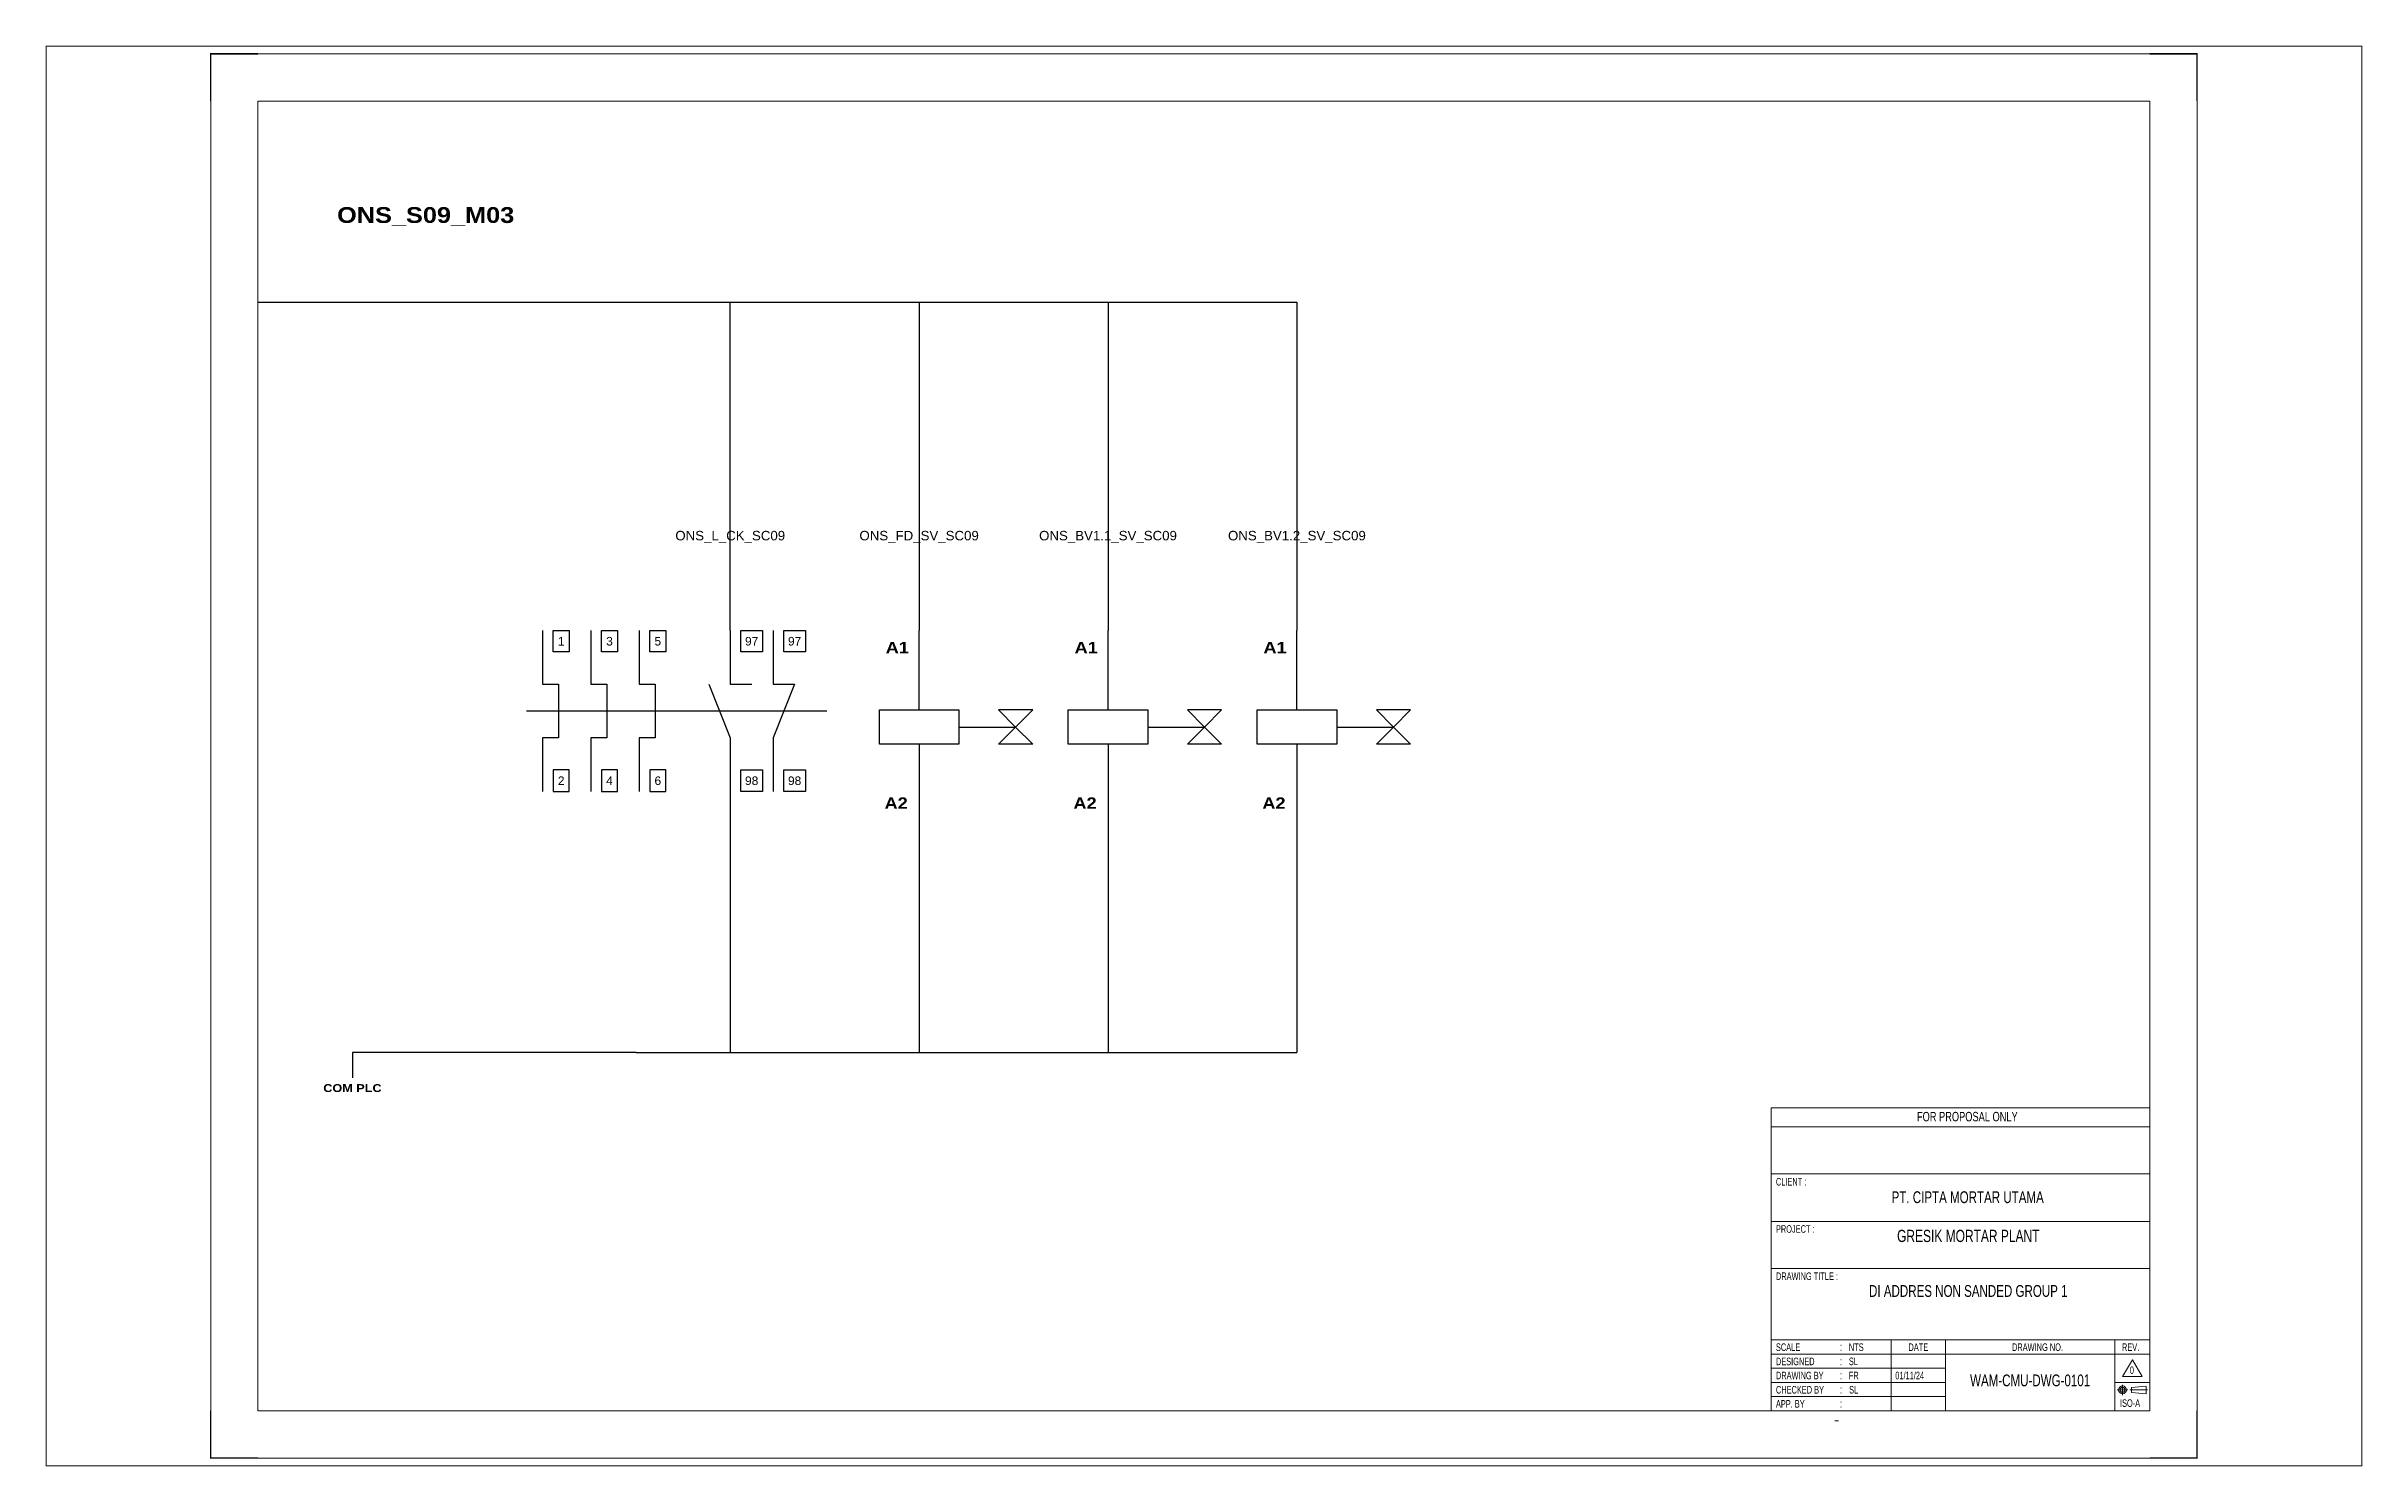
# Paper-space layout 'ONS_S09_M03' of a CAD drawing. Header units: centimetres. Extents: x 0 to 287, y 0 to 176.
# The model-space entities are those that its viewports show. They can reach past a viewport. Long polylines and large blocks are cut down to what shows.
import ezdxf
from ezdxf.enums import TextEntityAlignment as Align

# ---------------------------------------------------------------- set-up
doc = ezdxf.new("R2010")
doc.units = ezdxf.units.CM
doc.header["$MEASUREMENT"] = 0
doc.linetypes.add('CENTER', pattern=[2, 1.25, -0.25, 0.25, -0.25])
for name, color, linetype in [('1', 7, 'Continuous'), ('Etiket-Line-L', 7, 'Continuous'), ('EtIket-Line-S', 2, 'Continuous'), ('Etiket-Text-List0', 2, 'Continuous'), ('Etiket-Text-List1', 3, 'Continuous'), ('Etiket-Text-List2', 1, 'Continuous')]:
    doc.layers.add(name, color=color, linetype=linetype)
for name, color, linetype, lineweight in [('Center_line', 2, 'CENTER', 5), ('Etiket', 7, 'Continuous', 5), ('Object', 4, 'Continuous', 25)]:
    doc.layers.add(name, color=color, linetype=linetype, lineweight=lineweight)
doc.styles.add('Bold', font='ariblk.ttf', dxfattribs={"height": 25.4})
doc.styles.add('DIM', font='romans', dxfattribs={"height": 6.096})
doc.styles.get("Standard").update_dxf_attribs({"font": 'arial.ttf'})

# ---------------------------------------------------------------- blocks, each defined once
blk = doc.blocks.new('x5 Out Line')
at = {"const_width": 0.3}
for points in [[(9.65, 286.71), (0, 286.71), (0, 277.06)], [(405.45, 277.06), (405.45, 286.71), (395.8, 286.71)], [(0, 9.65), (0, 0), (9.65, 0)], [(405.45, 9.65), (405.45, 0), (395.8, 0)]]:
    blk.add_lwpolyline(points, dxfattribs=at)
at = {"lineweight": 15}
blk.add_lwpolyline([(395.8, 9.65), (395.8, 277.06), (9.65, 277.06), (9.65, 9.65)], close=True, dxfattribs=at)
at = {"layer": 'EtIket-Line-S', "lineweight": 9, "ltscale": 0.5}
blk.add_lwpolyline([(0, 0), (405.45, 0), (405.45, 286.71), (0, 286.71)], close=True, dxfattribs=at)
blk = doc.blocks.new('A$C6CDB76E5')
at = {"lineweight": 15}
for p, q in [((-196.2, 0), (-196.2, 157.1)), ((-196.2, 157.1), (0, 157.1)), ((0, 0), (0, 157.1)), ((-196.2, 147.3), (0, 147.3)), ((-196.2, 122.8), (0, 122.8)), ((-196.2, 98.2), (0, 98.2)), ((-196.2, 73.7), (0, 73.7)), ((-196.2, 36.8), (0, 36.8)), ((-134, 0), (-134, 36.8)), ((-105.9, 0), (-105.9, 36.8)), ((-18.1, 0), (-18.1, 36.8)), ((-196.2, 29.4), (0, 29.4)), ((-196.2, 22.1), (-105.9, 22.1)), ((-196.2, 14.7), (-105.9, 14.7)), ((-18.1, 14.7), (0, 14.7)), ((-196.2, 7.4), (-105.9, 7.4))]:
    blk.add_line(p, q, dxfattribs=at)
at = {"layer": 'Center_line', "lineweight": 13}
for p, q in [((-14.1, 13.5), (-14.1, 8)), ((-16.9, 10.8), (-11.3, 10.8)), ((-10.3, 10.8), (-1.2, 10.8))]:
    blk.add_line(p, q, dxfattribs=at)
at = {"layer": 'Etiket-Line-L', "lineweight": 15}
for p, q in [((0, 0), (0, 122.6)), ((-196.2, 0), (0, 0))]:
    blk.add_line(p, q, dxfattribs=at)
blk.add_lwpolyline([(-9, 26.4), (-4, 17.7), (-14.1, 17.7)], close=True, dxfattribs=at)
at = {"layer": 'Object', "lineweight": 15}
blk.add_lwpolyline([(-9.5, 9.5), (-1.9, 8.7), (-1.9, 12.8), (-9.5, 12)], close=True, dxfattribs=at)
for radius in [2.03, 1.27]:
    blk.add_circle((-14.1, 10.8), radius, dxfattribs=at)
at = {"layer": '1', "color": 3, "lineweight": 9, "width": 0.7}
blk.add_text('ISO-A', height=3.91, dxfattribs=at).set_placement((-15.4, 2))
at = {"layer": 'Etiket-Text-List0', "lineweight": 13, "width": 0.7}
for s, height, p in [('CLIENT :', 3.92, (-193.8, 116.8)), ('PROJECT :', 3.92, (-193.8, 92.3)), ('DRAWING TITLE :', 3.923, (-193.8, 67.8)), ('SCALE', 3.92, (-193.8, 31)), ('DESIGNED', 3.92, (-193.8, 23.6)), (':', 4.17, (-160.6, 31)), (':', 4.17, (-160.6, 23.6)), ('DATE', 3.92, (-125.1, 31)), ('DRAWING NO.', 3.923, (-71.4, 31)), ('REV.', 3.92, (-14.4, 31)), ('CHECKED BY ', 3.923, (-193.8, 8.9)), ('DRAWING BY', 3.92, (-193.8, 16.3)), (':', 4.17, (-160.6, 16.3)), (':', 4.17, (-160.6, 8.9)), ('APP. BY ', 3.92, (-193.8, 1.6)), (':', 4.17, (-160.6, 1.6))]:
    blk.add_text(s, height=height, dxfattribs=at).set_placement(p)
at = {"layer": 'Etiket-Text-List1', "lineweight": 9, "width": 0.7}
for tag, p in [('1:XXXX', (-156, 31)), ('EN', (-156, 23.6)), ('DD/MM/YY', (-131.3, 23.6)), ('EN', (-156, 16.3)), ('EN', (-155.8, 8.9)), ('DD/MM/YY', (-131.3, 16.3)), ('DD/MM/YY', (-131.3, 8.9)), ('1', (-10.3, 19.1)), ('EN', (-155.7, 1.6)), ('DD/MM/YY', (-131.3, 1.6))]:
    blk.add_attdef(tag, p, '', height=3.92, dxfattribs=at)
at = {"layer": 'Etiket-Text-List2', "lineweight": 13, "width": 0.7}
for tag, height, p in [('FOR FABRICATION', 4.9, (-94.6, 150.1)), ('CLIENT_NAME', 6.13, (-94.1, 107.7)), ('PROJECT_1', 4.9, (-94.1, 87.5)), ('PROJECT_2', 4.9, (-94.1, 79.2)), ('DRAWING_TITLE1', 6.13, (-94.1, 59)), ('DRAWING_TITLE2', 6.13, (-94.1, 49.9)), ('DRAWING_TITLE3', 6.13, (-94.1, 40.1)), ('LDP-X-XXX-AR-01', 6.13, (-62, 12.7))]:
    blk.add_attdef(tag, text='', height=height, dxfattribs=at).set_placement(p, align=Align.CENTER)

msp = doc.modelspace()

# ---------------------------------------------------------------- linework, layer by layer
at = {"color": 146, "ltscale": 50, "true_color": 0x105689}
for p, q in [((40743.8, 26393.9), (41340.8, 26393.9)), ((41340.8, 26393.9), (41937.8, 26393.9)), ((41937.8, 26393.9), (42534.8, 26393.9)), ((42236.3, 25355.3), (42236.3, 26393.9)), ((42534.8, 26393.9), (43131.8, 26393.9)), ((42833.3, 26393.9), (42833.3, 25355.3)), ((43131.8, 26393.9), (43728.8, 26393.9)), ((43430.3, 26393.9), (43430.3, 25355.3)), ((43728.8, 26393.9), (44027.3, 26393.9)), ((44027.3, 26393.9), (44027.3, 25355.3)), ((42236.3, 24846.5), (42236.3, 24021.1)), ((42833.3, 24752.8), (42833.3, 24021.1)), ((43430.3, 24745), (43430.3, 24021.1)), ((44027.3, 24745), (44027.3, 24021.1)), ((41938.8, 24021.1), (41042.3, 24021.1)), ((41042.3, 24021.1), (41042.3, 23941.1)), ((41938.8, 24021.1), (43133.8, 24021.1)), ((43133.8, 24021.1), (43133.8, 24021.1)), ((43133.8, 24021.1), (44027.3, 24021.1))]:
    msp.add_line(p, q, dxfattribs=at)
at = {"ltscale": 50}
for p, q in [((42236.3, 25355.3), (42236.3, 25185.7)), ((42372, 25355.3), (42372, 25185.7)), ((42833.3, 25104), (42833.3, 25355.3)), ((43430.3, 25104), (43430.3, 25355.3)), ((44027.3, 25104), (44027.3, 25355.3)), ((41591.9, 25100.9), (42541.6, 25100.9)), ((42959, 25050.1), (43138.4, 25050.1)), ((43556, 25050.1), (43735.4, 25050.1)), ((44153, 25050.1), (44332.4, 25050.1)), ((42236.3, 25016.1), (42236.3, 24846.5)), ((42372, 25016.1), (42372, 24846.5)), ((42833.3, 24996.3), (42833.3, 24745)), ((43430.3, 24996.3), (43430.3, 24745)), ((44027.3, 24996.3), (44027.3, 24745))]:
    msp.add_line(p, q, dxfattribs=at)
at = {"color": 1, "ltscale": 50}
for points in [[(41642.7, 25355.3), (41642.7, 25185.7), (41693.6, 25185.7), (41693.6, 25016.1), (41642.7, 25016.1), (41642.7, 24846.5)], [(41795.4, 25355.3), (41795.4, 25185.7), (41846.3, 25185.7), (41846.3, 25016.1), (41795.4, 25016.1), (41795.4, 24846.5)], [(41948, 25355.3), (41948, 25185.7), (41998.9, 25185.7), (41998.9, 25016.1), (41948, 25016.1), (41948, 24846.5)]]:
    msp.add_lwpolyline(points, dxfattribs=at)
at = {"ltscale": 50}
for points in [[(41676.7, 25355.3), (41727.5, 25355.3), (41727.5, 25287.4), (41676.7, 25287.4)], [(41829.3, 25355.3), (41880.2, 25355.3), (41880.2, 25287.4), (41829.3, 25287.4)], [(41981.9, 25355.3), (42032.8, 25355.3), (42032.8, 25287.4), (41981.9, 25287.4)], [(42270.2, 25355.3), (42338.1, 25355.3), (42338.1, 25287.4), (42270.2, 25287.4)], [(42405.9, 25355.3), (42473.7, 25355.3), (42473.7, 25287.4), (42405.9, 25287.4)], [(42707.7, 25104), (42959, 25104), (42959, 24996.3), (42707.7, 24996.3)], [(43138.4, 25050.1), (43192.3, 25104), (43084.6, 25104)], [(43304.7, 25104), (43556, 25104), (43556, 24996.3), (43304.7, 24996.3)], [(43735.4, 25050.1), (43789.3, 25104), (43681.6, 25104)], [(43901.7, 25104), (44153, 25104), (44153, 24996.3), (43901.7, 24996.3)], [(44332.4, 25050.1), (44386.3, 25104), (44278.6, 25104)], [(43138.4, 25050.1), (43192.3, 24996.3), (43084.6, 24996.3)], [(43735.4, 25050.1), (43789.3, 24996.3), (43681.6, 24996.3)], [(44332.4, 25050.1), (44386.3, 24996.3), (44278.6, 24996.3)], [(41676.7, 24846.5), (41727.5, 24846.5), (41727.5, 24914.3), (41676.7, 24914.3)], [(41829.3, 24846.5), (41880.2, 24846.5), (41880.2, 24914.3), (41829.3, 24914.3)], [(41981.9, 24846.5), (42032.8, 24846.5), (42032.8, 24914.3), (41981.9, 24914.3)], [(42270.2, 24914.3), (42338.1, 24914.3), (42338.1, 24846.5), (42270.2, 24846.5)], [(42405.9, 24914.3), (42473.7, 24914.3), (42473.7, 24846.5), (42405.9, 24846.5)]]:
    msp.add_lwpolyline(points, close=True, dxfattribs=at)
for points in [[(42168.5, 25185.7), (42236.3, 25016.1)], [(42236.3, 25185.7), (42304.1, 25185.7)], [(42372, 25185.7), (42439.8, 25185.7), (42372, 25016.1)]]:
    msp.add_lwpolyline(points, dxfattribs=at)

# ---------------------------------------------------------------- block references
at = {"layer": 'Etiket', "lineweight": 0}
ref = msp.add_blockref('A$C6CDB76E5', (46722.7, 22888.6), dxfattribs=dict(at, xscale=6.095870930054101, yscale=6.095870930054101, zscale=6.095870930054101))
ref.add_attrib('FOR FABRICATION', 'FOR PROPOSAL ONLY', dxfattribs={"layer": 'Etiket-Text-List2', "lineweight": 13, "height": 29.894, "width": 0.7}).set_placement((46146.2, 23803.5), align=Align.CENTER)
ref.add_attrib('CLIENT_NAME', 'PT. CIPTA MORTAR UTAMA', dxfattribs={"layer": 'Etiket-Text-List2', "lineweight": 13, "height": 37.368, "width": 0.7}).set_placement((46147.3, 23545), align=Align.CENTER)
ref.add_attrib('PROJECT_1', 'GRESIK MORTAR PLANT', dxfattribs={"layer": 'Etiket-Text-List2', "lineweight": 13, "height": 38.709, "width": 0.7}).set_placement((46149.2, 23421.9), align=Align.CENTER)
ref.add_attrib('DRAWING_TITLE1', 'DI ADDRES NON SANDED GROUP 1', dxfattribs={"layer": 'Etiket-Text-List2', "lineweight": 13, "height": 37.368, "width": 0.7}).set_placement((46149.2, 23248.5), align=Align.CENTER)
ref.add_attrib('1:XXXX', 'NTS', (45771.8, 23077.5), dxfattribs={"layer": 'Etiket-Text-List1', "lineweight": 13, "height": 23.92, "width": 0.7})
ref.add_attrib('EN', 'SL', (45771.8, 23032.7), dxfattribs={"layer": 'Etiket-Text-List1', "lineweight": 13, "height": 23.92, "width": 0.7})
ref.add_attrib('EN', 'FR', (45771.8, 22987.9), dxfattribs={"layer": 'Etiket-Text-List1', "lineweight": 13, "height": 23.92, "width": 0.7})
ref.add_attrib('DD/MM/YY', '01/11/24', (45918.5, 22987.9), dxfattribs={"layer": 'Etiket-Text-List1', "lineweight": 13, "height": 23.92, "width": 0.7})
ref.add_attrib('EN', 'SL', (45772.6, 22943), dxfattribs={"layer": 'Etiket-Text-List1', "lineweight": 13, "height": 23.92, "width": 0.7})
ref.add_attrib('LDP-X-XXX-AR-01', 'WAM-CMU-DWG-0101', dxfattribs={"layer": 'Etiket-Text-List2', "lineweight": 15, "height": 37.368, "width": 0.7}).set_placement((46344.7, 22965.8), align=Align.CENTER)
ref.add_attrib('1', '0', (46659.8, 23004.7), dxfattribs={"layer": 'Etiket-Text-List1', "lineweight": 13, "height": 23.9, "width": 0.7})
at = {"layer": 'Etiket-Line-L', "lineweight": 0}
ref = msp.add_blockref('x5 Out Line', (40594.3, 22739.1), dxfattribs=dict(at, xscale=15.48351216233742, yscale=15.48351216233742, zscale=15.48351216233742))
ref.add_attrib('FILE_NAME', '-', (45724.5, 22847.1), dxfattribs={"layer": 'Etiket-Text-List1', "lineweight": 13, "height": 21.7, "style": 'DIM', "width": 0.7})

# ---------------------------------------------------------------- texts
at = {"ltscale": 500, "style": 'Bold'}
msp.add_text('ONS_S09_M03', height=50, dxfattribs=at).set_placement((40993.8, 26643.9))
at = {"ltscale": 50}
for s, p in [('ONS_L_CK_SC09', (42236.3, 25655.3)), ('ONS_FD_SV_SC09', (42833.3, 25655.3)), ('ONS_BV1.1_SV_SC09', (43430.3, 25655.3)), ('ONS_BV1.2_SV_SC09', (44027.3, 25655.3))]:
    msp.add_text(s, height=30, dxfattribs=at).set_placement(p, align=Align.MIDDLE_CENTER)
at = {"ltscale": 500}
for s, height, p in [('1', 27.1, (41702.1, 25321.4)), ('3', 27.1, (41854.7, 25321.4)), ('5', 27.1, (42007.4, 25321.4)), ('97', 27.13, (42304.1, 25321.4)), ('97', 27.13, (42439.8, 25321.4)), ('2', 27.1, (41702.1, 24880.4)), ('4', 27.1, (41854.7, 24880.4)), ('6', 27.1, (42007.4, 24880.4)), ('98', 27.13, (42304.1, 24880.4)), ('98', 27.13, (42439.8, 24880.4))]:
    msp.add_text(s, height=height, dxfattribs=at).set_placement(p, align=Align.MIDDLE_CENTER)
at = {"ltscale": 500, "style": 'Bold'}
for p in [(42801, 25319.4), (43398, 25319.4), (43995, 25319.4)]:
    msp.add_text('A1', height=35.9, dxfattribs=at).set_placement(p, align=Align.TOP_RIGHT)
for p in [(42797.4, 24780.9), (43394.4, 24780.9), (43991.4, 24780.9)]:
    msp.add_text('A2', height=35.9, dxfattribs=at).set_placement(p, align=Align.BOTTOM_RIGHT)
at = {"ltscale": 50, "style": 'Bold'}
msp.add_text('COM PLC', height=25, dxfattribs=at).set_placement((41042.3, 23921.1), align=Align.TOP_CENTER)

psp = doc.layouts.new('ONS_S09_M03')

# ---------------------------------------------------------------- viewports
at = {"layer": '0'}
psp.add_viewport(center=(143.5, 88), size=(287, 175.9982), view_center_point=(43733.66, 24958.56), view_height=4487.6275, dxfattribs=at)

doc.saveas('drawing.dxf')
